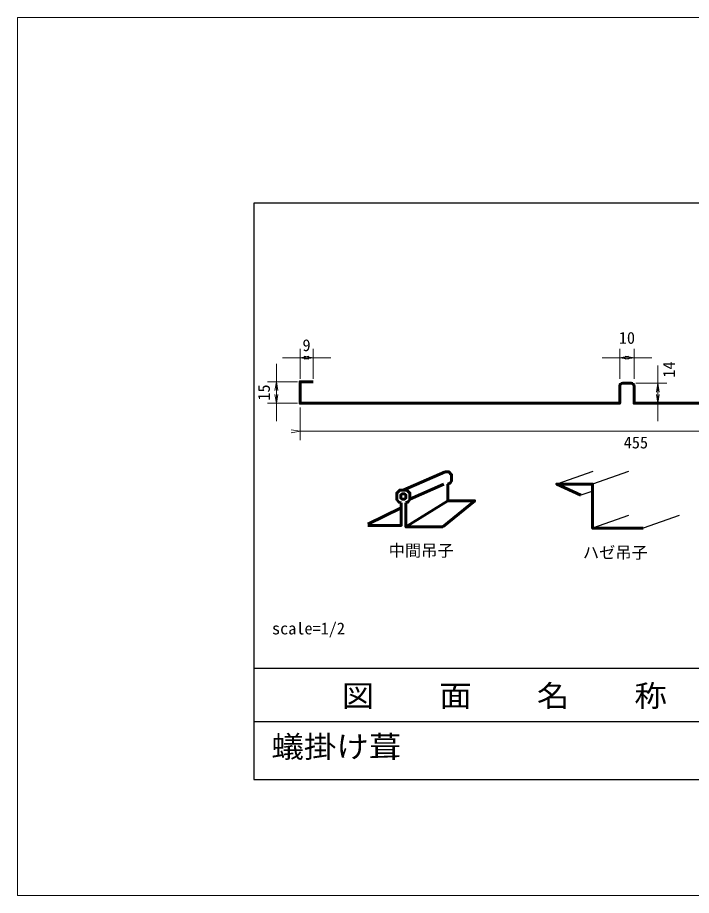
# Model space of a CAD drawing. Units: millimetres on the paper. Extents: x -210 to 210, y -148 to 148.
# Drawn here: x -210 to 17.9, y -148.5 to 148.5 of the extents above; entities that cross this region are included whole.
import ezdxf
from ezdxf.enums import TextEntityAlignment as Align

# ---------------------------------------------------------------- set-up
doc = ezdxf.new("R2010")
doc.units = ezdxf.units.MM
doc.layers.add('0-1_0', color=7, linetype='Continuous', lineweight=25)
doc.layers.add('0-2_レイヤー 1', color=7, linetype='Continuous', lineweight=13)
doc.styles.add('ＭＳ ゴシック', font='')
doc.styles.get('ＭＳ ゴシック').set_extended_font_data('MS Gothic')

# ---------------------------------------------------------------- blocks, each defined once
blk = doc.blocks.new('open_arrow')
at = {"color": 0, "linetype": 'Continuous', "lineweight": -2}
blk.add_lwpolyline([(7.5, 1.25), (0, 0), (7.5, -1.25)], dxfattribs=at)

msp = doc.modelspace()

# ---------------------------------------------------------------- linework, layer by layer
at = {"layer": '0-1_0'}
for p, q in [((149.9, -71.712), (-130.1, -71.712)), ((-130.1, -89.665), (149.9, -89.665))]:
    msp.add_line(p, q, dxfattribs=at)
at = {"layer": '0-1_0', "lineweight": 13}
msp.add_lwpolyline([(-210, -148.5), (210, -148.5), (210, 148.5), (-210, 148.5)], close=True, dxfattribs=at)
at = {"layer": '0-1_0'}
msp.add_lwpolyline([(-130.1, -109.286), (149.9, -109.286), (149.9, 85.714), (-130.1, 85.714)], close=True, dxfattribs=at)
at = {"layer": '0-2_レイヤー 1'}
for p, q in [((-114.44, 26.327), (-114.44, 36.415)), ((-110.066, 26.327), (-110.066, 36.415)), ((-6.316, 26.327), (-6.316, 36.415)), ((-1.456, 26.327), (-1.456, 36.415)), ((-120.44, 33.415), (-104.066, 33.415)), ((-12.316, 33.415), (4.544, 33.415)), ((-122.454, 12.005), (-122.454, 31.294)), ((6.568, 12.005), (6.568, 30.807)), ((-115.267, 25.294), (-125.454, 25.294)), ((-0.849, 24.807), (9.568, 24.807)), ((-115.267, 18.005), (-125.454, 18.005)), ((-1.456, 18.005), (9.568, 18.005)), ((-114.44, 16.572), (-114.44, 5.521)), ((-114.44, 8.521), (112.742, 8.521))]:
    msp.add_line(p, q, dxfattribs=at)
at = {"layer": '0-2_レイヤー 1', "lineweight": 60}
for p, q in [((-5.316, 24.807), (-2.456, 24.807)), ((-65.384, -5.159), (-79.526, -11.388)), ((-65.767, -9.379), (-77.315, -14.455)), ((-64.504, -9.379), (-64.504, -14.971)), ((-80.216, -17.399), (-91.526, -22.934)), ((-64.504, -14.971), (-78.671, -23.8))]:
    msp.add_line(p, q, dxfattribs=at)
at = {"layer": '0-2_レイヤー 1', "lineweight": 25}
for p, q in [((-15.451, -5.083), (-27.621, -9.347)), ((-3.328, -5.083), (-15.499, -9.347)), ((-15.451, -11.739), (-19.429, -13.132)), ((-3.328, -19.984), (-15.499, -24.249)), ((13.73, -19.984), (1.558, -24.249))]:
    msp.add_line(p, q, dxfattribs=at)
at = {"layer": '0-2_レイヤー 1', "lineweight": 60}
for points in [[(-110.066, 25.294), (-114.44, 25.294), (-114.44, 18.005), (-6.316, 18.005), (-6.316, 23.807)], [(-1.456, 23.807), (-1.456, 18.005), (106.668, 18.005), (106.668, 25.294), (112.742, 25.294), (112.742, 20.921)], [(-64.529, -9.409), (-63.732, -9.075), (-63.173, -8.288), (-63.173, -7.37), (-63.173, -6.149), (-64.163, -5.159), (-65.384, -5.159)], [(-78.671, -15.637), (-77.874, -15.304), (-77.315, -14.516), (-77.315, -13.598), (-77.315, -12.378), (-78.305, -11.388), (-79.526, -11.388), (-80.747, -11.388), (-81.737, -12.378), (-81.737, -13.598), (-81.737, -14.577), (-81.096, -15.398), (-80.216, -15.688)], [(1.558, -24.249), (-15.499, -24.249), (-15.499, -9.347), (-27.621, -9.347), (-19.429, -13.132)], [(-91.526, -23.314), (-80.216, -23.314), (-80.216, -15.688)], [(-78.671, -15.637), (-78.671, -23.8), (-66.103, -23.8)], [(-66.103, -23.8), (-55.379, -14.971), (-64.504, -14.971)]]:
    msp.add_lwpolyline(points, dxfattribs=at)
msp.add_lwpolyline([(-78.641, -13.538), (-78.641, -14.026), (-79.037, -14.423), (-79.526, -14.423), (-80.015, -14.423), (-80.41, -14.026), (-80.41, -13.538), (-80.41, -13.05), (-80.015, -12.655), (-79.526, -12.655), (-79.037, -12.655), (-78.641, -13.05)], close=True, dxfattribs=at)
for centre, start, end in [((-5.316, 23.807), 90, 180), ((-2.456, 23.807), 0, 90)]:
    msp.add_arc(centre, 1, start, end, dxfattribs=at)

# ---------------------------------------------------------------- block references
at = {"layer": '0-2_レイヤー 1', "xscale": 0.4, "yscale": 0.4}
for p in [(-114.44, 33.415), (-6.316, 33.415)]:
    msp.add_blockref('open_arrow', p, dxfattribs=at)
for p, rotation in [((-110.066, 33.415), 180), ((-1.456, 33.415), 180), ((-122.454, 25.294), 270), ((6.568, 24.807), 270), ((-122.454, 18.005), 90), ((6.568, 18.005), 90), ((-114.44, 8.521), 180)]:
    msp.add_blockref('open_arrow', p, dxfattribs=dict(at, rotation=rotation))

# ---------------------------------------------------------------- texts
at = {"layer": '0-1_0', "color": 6, "style": 'ＭＳ ゴシック', "width": 1.1}
for s, p in [('図\u3000\u3000面\u3000\u3000名\u3000\u3000称', (-100.362, -86.839)), ('蟻掛け葺', (-124.155, -104.044))]:
    msp.add_text(s, height=7.331, dxfattribs=at).set_placement(p, align=Align.BOTTOM_LEFT)
at = {"layer": '0-2_レイヤー 1', "style": 'ＭＳ ゴシック'}
for s, p in [('10', (-6.636, 36.915)), ('9', (-113.628, 34.415)), ('455', (-4.974, 1.521)), ('中間吊子', (-84.481, -35.035)), ('ハゼ吊子', (-18.811, -35.715)), ('scale=1/2', (-123.94, -61.396))]:
    msp.add_text(s, height=4.032, dxfattribs=at).set_placement(p, align=Align.BOTTOM_LEFT)
for s, p in [('14', (13.568, 26.656)), ('15', (-123.454, 18.899))]:
    msp.add_text(s, height=4.032, rotation=90, dxfattribs=at).set_placement(p, align=Align.BOTTOM_LEFT)

doc.saveas('drawing.dxf')
